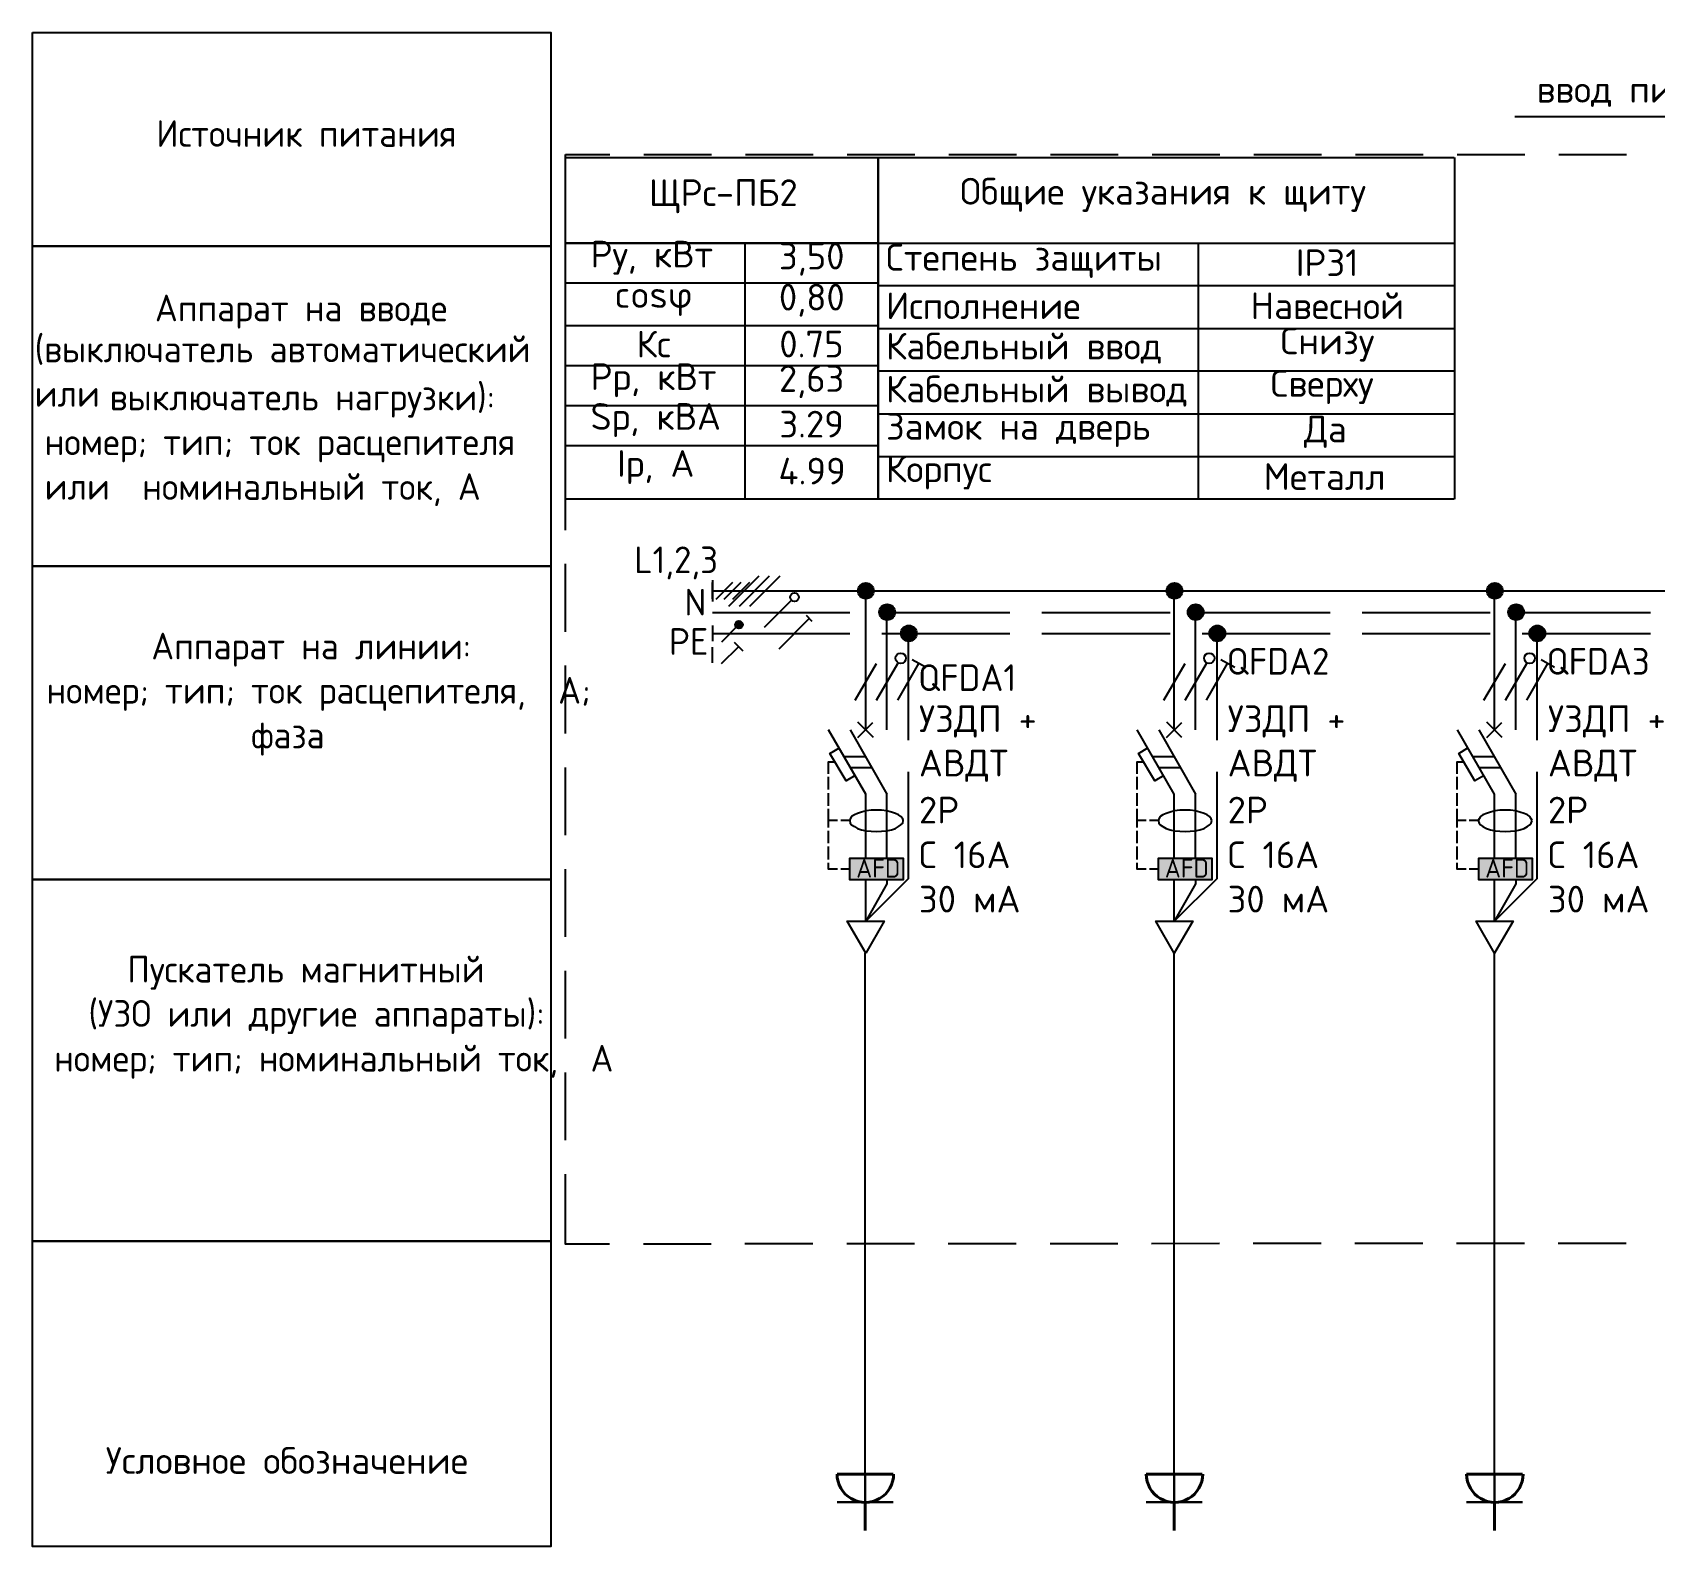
# Model space of a CAD drawing. Header units: millimetres. Extents: x -32 to 417638015, y -35 to 175284279.
# Drawn here: x 644691 to 659889, y 44316 to 58497 of the extents above; entities that cross this region are included whole.
import ezdxf

# ---------------------------------------------------------------- set-up
doc = ezdxf.new("R2010")
doc.units = ezdxf.units.MM
for name, color, linetype in [('PDF _0', 7, 'Continuous'), ('PDF _4_Однолинейная схема', 7, 'Continuous'), ('PDF _A-ANNO-NOTE', 7, 'Continuous'), ('PDF _A-HATCH-WALL', 5, 'Continuous'), ('PDF _пояснения', 7, 'Continuous'), ('PDF _Текст', 7, 'Continuous'), ('PDF _ЭОМ_Розетки быт', 5, 'Continuous')]:
    doc.layers.add(name, color=color, linetype=linetype)
doc.styles.add('PDF GOST Common', font='GOST_Common.ttf')
doc.styles.add('PDF ISOCPEUR', font='isocpeur.ttf')

msp = doc.modelspace()

# ---------------------------------------------------------------- linework, layer by layer
at = {"layer": 'PDF _0', "lineweight": 25}
for points in [[(644691, 58497), (649547, 58497), (649547, 44316), (644691, 44316)], [(652849, 51115), (652845, 51131), (652828, 51153), (652807, 51170), (652777, 51182), (652739, 51195), (652692, 51208), (652646, 51212), (652599, 51212), (652548, 51212), (652502, 51208), (652460, 51195), (652421, 51182), (652392, 51170), (652366, 51153), (652354, 51131), (652349, 51115), (652354, 51093), (652366, 51076), (652392, 51059), (652421, 51043), (652460, 51030), (652502, 51021), (652548, 51017), (652599, 51013), (652646, 51017), (652692, 51021), (652739, 51030), (652777, 51043), (652807, 51059), (652828, 51076), (652845, 51093)], [(655740, 51115), (655736, 51131), (655719, 51153), (655698, 51170), (655668, 51182), (655630, 51195), (655584, 51208), (655537, 51212), (655491, 51212), (655440, 51212), (655393, 51208), (655351, 51195), (655313, 51182), (655283, 51170), (655258, 51153), (655245, 51131), (655241, 51115), (655245, 51093), (655258, 51076), (655283, 51059), (655313, 51043), (655351, 51030), (655393, 51021), (655440, 51017), (655491, 51013), (655537, 51017), (655584, 51021), (655630, 51030), (655668, 51043), (655698, 51059), (655719, 51076), (655736, 51093)], [(658742, 51115), (658733, 51131), (658721, 51153), (658699, 51170), (658666, 51182), (658628, 51195), (658585, 51208), (658539, 51212), (658492, 51212), (658441, 51212), (658395, 51208), (658352, 51195), (658314, 51182), (658280, 51170), (658259, 51153), (658247, 51131), (658238, 51115), (658247, 51093), (658259, 51076), (658280, 51059), (658314, 51043), (658352, 51030), (658395, 51021), (658441, 51017), (658492, 51013), (658539, 51017), (658585, 51021), (658628, 51030), (658666, 51043), (658699, 51059), (658721, 51076), (658733, 51093)], [(652349, 50763), (652849, 50763), (652849, 50560), (652349, 50560)], [(652849, 50560), (652349, 50560), (652349, 50763), (652849, 50763)], [(655241, 50763), (655740, 50763), (655740, 50560), (655241, 50560)], [(655740, 50560), (655241, 50560), (655241, 50763), (655740, 50763)], [(658242, 50763), (658742, 50763), (658742, 50560), (658242, 50560)], [(658742, 50560), (658242, 50560), (658242, 50763), (658742, 50763)], [(652498, 49874), (652324, 50175), (652671, 50175)], [(655389, 49874), (655215, 50175), (655563, 50175)], [(658390, 49874), (658217, 50175), (658564, 50175)], [(649551, 47177), (644691, 47177)]]:
    msp.add_lwpolyline(points, close=True, dxfattribs=at)
for points in [[(658581, 57710), (663530, 57710)], [(649687, 57354), (650102, 57354)], [(649687, 56694), (649687, 57354)], [(650419, 57354), (651054, 57354)], [(651372, 57354), (652007, 57354)], [(652324, 57354), (652959, 57354)], [(653277, 57354), (653912, 57354)], [(654229, 57354), (654864, 57354)], [(655182, 57354), (655817, 57354)], [(656134, 57354), (656769, 57354)], [(657087, 57354), (657722, 57354)], [(658039, 57354), (658674, 57354)], [(658992, 57354), (659627, 57354)], [(649687, 55742), (649687, 56377)], [(649687, 54789), (649687, 55424)], [(649687, 53837), (649687, 54472)], [(649687, 52884), (649687, 53519)], [(651063, 53193), (651063, 53345)], [(651096, 53189), (651253, 53350)], [(651173, 53189), (651333, 53350)], [(651253, 53189), (651414, 53350)], [(652498, 51965), (652498, 53265)], [(655389, 51965), (655389, 53265)], [(658390, 51965), (658390, 53265)], [(652697, 51965), (652697, 53066)], [(655588, 51965), (655588, 53066)], [(658589, 51965), (658589, 53066)], [(651067, 52795), (651067, 52943)], [(651151, 52791), (651308, 52948)], [(651063, 52592), (651063, 52740)], [(651147, 52588), (651308, 52744)], [(651266, 52787), (651346, 52706)], [(652900, 51868), (652900, 52867)], [(655791, 51868), (655791, 52867)], [(658788, 51868), (658788, 52867)], [(649687, 51932), (649687, 52567)], [(652570, 51893), (652426, 52037)], [(652426, 51893), (652565, 52033)], [(655317, 51893), (655461, 52033)], [(655461, 51893), (655321, 52037)], [(658462, 51893), (658318, 52037)], [(658318, 51893), (658458, 52033)], [(652498, 50763), (652498, 51364), (652150, 51965)], [(652354, 51965), (652697, 51364)], [(655389, 50763), (655389, 51364), (655042, 51965)], [(655245, 51965), (655588, 51364)], [(658390, 50763), (658390, 51364), (658043, 51965)], [(658242, 51965), (658589, 51364)], [(652400, 51538), (652316, 51487), (652163, 51745), (652252, 51796)], [(652294, 51716), (652498, 51716)], [(655292, 51538), (655207, 51487), (655055, 51745), (655143, 51796)], [(655190, 51716), (655389, 51716)], [(658293, 51538), (658204, 51487), (658056, 51745), (658141, 51796)], [(658187, 51716), (658386, 51716)], [(649687, 50979), (649687, 51614)], [(652354, 51614), (652553, 51614)], [(652498, 50175), (652900, 50573), (652900, 51572)], [(655245, 51614), (655444, 51614)], [(655389, 50175), (655791, 50573), (655791, 51572)], [(658247, 51614), (658445, 51614)], [(658390, 50175), (658788, 50573), (658788, 51572)], [(652697, 50763), (652697, 51364)], [(655588, 50763), (655588, 51364)], [(658589, 50763), (658589, 51364)], [(649687, 50027), (649687, 50662)], [(652697, 50568), (652697, 50522), (652498, 50175), (652498, 50560)], [(655588, 50568), (655588, 50522), (655389, 50175), (655389, 50560)], [(658589, 50568), (658589, 50522), (658390, 50175), (658390, 50560)], [(652493, 44993), (652493, 49874)], [(655389, 44993), (655389, 49882)], [(658390, 44993), (658390, 49882)], [(649687, 49074), (649687, 49709)], [(649687, 48122), (649687, 48757)], [(650097, 47148), (649687, 47148), (649687, 47804)], [(651050, 47148), (650415, 47148)], [(652002, 47152), (651367, 47152)], [(652955, 47152), (652320, 47152)], [(653907, 47152), (653272, 47152)], [(654860, 47152), (654225, 47152)], [(655812, 47156), (655177, 47152)], [(656765, 47156), (656130, 47156)], [(657717, 47156), (657082, 47156)], [(658670, 47156), (658035, 47156)], [(659622, 47156), (658987, 47156)]]:
    msp.add_lwpolyline(points, dxfattribs=at)
at = {"layer": 'PDF _0', "color": 5, "lineweight": 0}
for points in [[(651346, 52943), (651270, 52943), (651346, 52943)], [(651342, 52964), (651274, 52964), (651342, 52964)]]:
    msp.add_lwpolyline(points, dxfattribs=at)
at = {"layer": 'PDF _0', "color": 1, "lineweight": 25}
for points in [[(652400, 52245), (652599, 52588)], [(652599, 52245), (652798, 52588)], [(652798, 52245), (652997, 52588)], [(652934, 52626), (653065, 52554)], [(655292, 52245), (655491, 52588)], [(655491, 52245), (655690, 52588)], [(655690, 52245), (655889, 52588)], [(655825, 52626), (655956, 52554)], [(658289, 52245), (658492, 52588)], [(658492, 52245), (658691, 52588)], [(658691, 52245), (658890, 52588)], [(658826, 52626), (658953, 52554)], [(652150, 51555), (652150, 51665), (652210, 51665)], [(652150, 51407), (652150, 51525)], [(655042, 51555), (655042, 51665), (655101, 51665)], [(655042, 51407), (655042, 51525)], [(658039, 51555), (658039, 51665), (658103, 51665)], [(658039, 51407), (658039, 51525)], [(652150, 51254), (652150, 51373)], [(655042, 51254), (655042, 51373)], [(658039, 51254), (658039, 51373)], [(652235, 51115), (652150, 51115), (652150, 51225)], [(655127, 51115), (655042, 51115), (655042, 51225)], [(658124, 51115), (658039, 51115), (658039, 51225)], [(652150, 51051), (652150, 51115)], [(652349, 51115), (652265, 51115)], [(655042, 51051), (655042, 51115)], [(655241, 51115), (655156, 51115)], [(658039, 51051), (658039, 51115)], [(658238, 51115), (658153, 51115)], [(652150, 50903), (652150, 51021)], [(655042, 50903), (655042, 51021)], [(658039, 50903), (658039, 51021)], [(652150, 50750), (652150, 50873)], [(655042, 50750), (655042, 50873)], [(658039, 50750), (658039, 50873)], [(652235, 50662), (652150, 50662), (652150, 50721)], [(652349, 50662), (652265, 50662)], [(655127, 50662), (655042, 50662), (655042, 50721)], [(655241, 50662), (655156, 50662)], [(658124, 50662), (658039, 50662), (658039, 50721)], [(658238, 50662), (658153, 50662)]]:
    msp.add_lwpolyline(points, dxfattribs=at)
at = {"layer": 'PDF _0', "color": 7, "lineweight": 0, "true_color": 0xffffff}
for points in [[(652349, 50763), (652849, 50763)], [(655241, 50763), (655740, 50763)], [(658242, 50763), (658742, 50763)]]:
    msp.add_lwpolyline(points, dxfattribs=at)
at = {"layer": 'PDF _0', "lineweight": 25}
for centre, radius in [((652500, 53267), 74.1), ((655391, 53267), 74.1), ((658393, 53267), 74.1), ((652699, 53068), 74.1), ((655590, 53068), 74.1), ((658592, 53068), 74.1), ((651310, 52950), 36), ((652902, 52869), 74.1), ((655793, 52869), 74.1), ((658791, 52869), 74.1)]:
    msp.add_circle(centre, radius, dxfattribs=at)
at = {"layer": 'PDF _0', "color": 1, "lineweight": 25}
for centre in [(652826, 52636), (655717, 52636), (658719, 52636)]:
    msp.add_circle(centre, 48.7, dxfattribs=at)
at = {"layer": 'PDF _0', "transparency": 33554559}
for points in [[(652430, 53295), (652570, 53286), (652426, 53286)], [(652570, 53286), (652426, 53286), (652574, 53282)], [(652426, 53286), (652574, 53282), (652426, 53282)], [(652574, 53282), (652426, 53282), (652574, 53274)], [(652426, 53282), (652574, 53274), (652426, 53274)], [(652574, 53274), (652426, 53274), (652574, 53265)], [(652426, 53274), (652574, 53265), (652426, 53265)], [(652574, 53265), (652426, 53265), (652574, 53261)], [(652426, 53265), (652574, 53261), (652426, 53261)], [(652574, 53261), (652426, 53261), (652574, 53252)], [(652426, 53261), (652574, 53252), (652426, 53252)], [(652574, 53252), (652426, 53252), (652570, 53244)], [(652426, 53252), (652570, 53244), (652426, 53244)], [(652570, 53244), (652426, 53244), (652570, 53240)], [(652426, 53244), (652570, 53240), (652430, 53240)], [(652434, 53307), (652565, 53299), (652430, 53299)], [(652565, 53299), (652430, 53299), (652570, 53295)], [(652430, 53299), (652570, 53295), (652430, 53295)], [(652570, 53295), (652430, 53295), (652570, 53286)], [(652570, 53240), (652430, 53240), (652565, 53231)], [(652430, 53240), (652565, 53231), (652430, 53231)], [(652565, 53231), (652430, 53231), (652561, 53227)], [(652430, 53231), (652561, 53227), (652434, 53227)], [(652438, 53312), (652561, 53307), (652434, 53307)], [(652561, 53307), (652434, 53307), (652565, 53299)], [(652561, 53227), (652434, 53227), (652557, 53218)], [(652434, 53227), (652557, 53218), (652438, 53218)], [(652443, 53316), (652557, 53312), (652438, 53312)], [(652557, 53312), (652438, 53312), (652561, 53307)], [(652557, 53218), (652438, 53218), (652553, 53214)], [(652438, 53218), (652553, 53214), (652443, 53214)], [(652451, 53324), (652553, 53316), (652443, 53316)], [(652553, 53316), (652443, 53316), (652557, 53312)], [(652553, 53214), (652443, 53214), (652548, 53210)], [(652443, 53214), (652548, 53210), (652451, 53210)], [(652455, 53329), (652548, 53324), (652451, 53324)], [(652548, 53324), (652451, 53324), (652553, 53316)], [(652548, 53210), (652451, 53210), (652540, 53206)], [(652451, 53210), (652540, 53206), (652455, 53206)], [(652460, 53333), (652540, 53329), (652455, 53329)], [(652540, 53329), (652455, 53329), (652548, 53324)], [(652540, 53206), (652455, 53206), (652536, 53202)], [(652455, 53206), (652536, 53202), (652460, 53202)], [(652468, 53333), (652536, 53333), (652460, 53333)], [(652536, 53333), (652460, 53333), (652540, 53329)], [(652536, 53202), (652460, 53202), (652531, 53197)], [(652460, 53202), (652531, 53197), (652468, 53197)], [(652472, 53337), (652531, 53333), (652468, 53333)], [(652531, 53333), (652468, 53333), (652536, 53333)], [(652531, 53197), (652468, 53197), (652523, 53197)], [(652468, 53197), (652523, 53197), (652472, 53197)], [(652481, 53337), (652523, 53337), (652472, 53337)], [(652523, 53337), (652472, 53337), (652531, 53333)], [(652523, 53197), (652472, 53197), (652515, 53193)], [(652472, 53197), (652515, 53193), (652481, 53193)], [(652489, 53341), (652515, 53337), (652481, 53337)], [(652515, 53337), (652481, 53337), (652523, 53337)], [(652481, 53193), (652489, 53193), (652506, 53193)], [(652481, 53193), (652515, 53193), (652506, 53193)], [(652502, 53341), (652506, 53341), (652489, 53341)], [(652506, 53341), (652489, 53341), (652515, 53337)], [(652489, 53193), (652506, 53193), (652502, 53193)], [(655321, 53295), (655461, 53286), (655317, 53286)], [(655461, 53286), (655317, 53286), (655465, 53282)], [(655317, 53286), (655465, 53282), (655317, 53282)], [(655465, 53282), (655317, 53282), (655465, 53274)], [(655317, 53282), (655465, 53274), (655317, 53274)], [(655465, 53274), (655317, 53274), (655465, 53265)], [(655317, 53274), (655465, 53265), (655317, 53265)], [(655465, 53265), (655317, 53265), (655465, 53261)], [(655317, 53265), (655465, 53261), (655317, 53261)], [(655465, 53261), (655317, 53261), (655465, 53252)], [(655317, 53261), (655465, 53252), (655317, 53252)], [(655465, 53252), (655317, 53252), (655461, 53244)], [(655317, 53252), (655461, 53244), (655317, 53244)], [(655461, 53244), (655317, 53244), (655461, 53240)], [(655317, 53244), (655461, 53240), (655321, 53240)], [(655326, 53307), (655457, 53299), (655321, 53299)], [(655457, 53299), (655321, 53299), (655461, 53295)], [(655321, 53299), (655461, 53295), (655321, 53295)], [(655461, 53295), (655321, 53295), (655461, 53286)], [(655461, 53240), (655321, 53240), (655457, 53231)], [(655321, 53240), (655457, 53231), (655321, 53231)], [(655457, 53231), (655321, 53231), (655453, 53227)], [(655321, 53231), (655453, 53227), (655326, 53227)], [(655330, 53312), (655453, 53307), (655326, 53307)], [(655453, 53307), (655326, 53307), (655457, 53299)], [(655453, 53227), (655326, 53227), (655448, 53218)], [(655326, 53227), (655448, 53218), (655330, 53218)], [(655338, 53316), (655448, 53312), (655330, 53312)], [(655448, 53312), (655330, 53312), (655453, 53307)], [(655448, 53218), (655330, 53218), (655444, 53214)], [(655330, 53218), (655444, 53214), (655338, 53214)], [(655342, 53324), (655444, 53316), (655338, 53316)], [(655444, 53316), (655338, 53316), (655448, 53312)], [(655444, 53214), (655338, 53214), (655440, 53210)], [(655338, 53214), (655440, 53210), (655342, 53210)], [(655347, 53329), (655440, 53324), (655342, 53324)], [(655440, 53324), (655342, 53324), (655444, 53316)], [(655440, 53210), (655342, 53210), (655436, 53206)], [(655342, 53210), (655436, 53206), (655347, 53206)], [(655351, 53333), (655436, 53329), (655347, 53329)], [(655436, 53329), (655347, 53329), (655440, 53324)], [(655436, 53206), (655347, 53206), (655427, 53202)], [(655347, 53206), (655427, 53202), (655351, 53202)], [(655359, 53333), (655427, 53333), (655351, 53333)], [(655427, 53333), (655351, 53333), (655436, 53329)], [(655427, 53202), (655351, 53202), (655423, 53197)], [(655351, 53202), (655423, 53197), (655359, 53197)], [(655364, 53337), (655423, 53333), (655359, 53333)], [(655423, 53333), (655359, 53333), (655427, 53333)], [(655423, 53197), (655359, 53197), (655414, 53197)], [(655359, 53197), (655414, 53197), (655364, 53197)], [(655372, 53337), (655414, 53337), (655364, 53337)], [(655414, 53337), (655364, 53337), (655423, 53333)], [(655414, 53197), (655364, 53197), (655406, 53193)], [(655364, 53197), (655406, 53193), (655372, 53193)], [(655381, 53341), (655406, 53337), (655372, 53337)], [(655406, 53337), (655372, 53337), (655414, 53337)], [(655372, 53193), (655381, 53193), (655397, 53193)], [(655372, 53193), (655406, 53193), (655397, 53193)], [(655393, 53341), (655397, 53341), (655381, 53341)], [(655397, 53341), (655381, 53341), (655406, 53337)], [(655381, 53193), (655397, 53193), (655393, 53193)], [(658318, 53282), (658462, 53274), (658314, 53274)], [(658462, 53274), (658314, 53274), (658467, 53265)], [(658314, 53274), (658467, 53265), (658314, 53265)], [(658467, 53265), (658314, 53265), (658462, 53261)], [(658314, 53265), (658462, 53261), (658314, 53261)], [(658462, 53261), (658314, 53261), (658462, 53252)], [(658314, 53261), (658462, 53252), (658318, 53252)], [(658323, 53295), (658462, 53286), (658318, 53286)], [(658462, 53286), (658318, 53286), (658462, 53282)], [(658318, 53286), (658462, 53282), (658318, 53282)], [(658462, 53282), (658318, 53282), (658462, 53274)], [(658462, 53252), (658318, 53252), (658462, 53244)], [(658318, 53252), (658462, 53244), (658318, 53244)], [(658462, 53244), (658318, 53244), (658458, 53240)], [(658318, 53244), (658458, 53240), (658323, 53240)], [(658327, 53307), (658458, 53299), (658323, 53299)], [(658458, 53299), (658323, 53299), (658458, 53295)], [(658323, 53299), (658458, 53295), (658323, 53295)], [(658458, 53295), (658323, 53295), (658462, 53286)], [(658458, 53240), (658323, 53240), (658458, 53231)], [(658323, 53240), (658458, 53231), (658323, 53231)], [(658458, 53231), (658323, 53231), (658454, 53227)], [(658323, 53231), (658454, 53227), (658327, 53227)], [(658331, 53312), (658454, 53307), (658327, 53307)], [(658454, 53307), (658327, 53307), (658458, 53299)], [(658454, 53227), (658327, 53227), (658450, 53218)], [(658327, 53227), (658450, 53218), (658331, 53218)], [(658335, 53316), (658450, 53312), (658331, 53312)], [(658450, 53312), (658331, 53312), (658454, 53307)], [(658450, 53218), (658331, 53218), (658445, 53214)], [(658331, 53218), (658445, 53214), (658335, 53214)], [(658340, 53324), (658445, 53316), (658335, 53316)], [(658445, 53316), (658335, 53316), (658450, 53312)], [(658445, 53214), (658335, 53214), (658437, 53210)], [(658335, 53214), (658437, 53210), (658340, 53210)], [(658348, 53329), (658437, 53324), (658340, 53324)], [(658437, 53324), (658340, 53324), (658445, 53316)], [(658437, 53210), (658340, 53210), (658433, 53206)], [(658340, 53210), (658433, 53206), (658348, 53206)], [(658352, 53333), (658433, 53329), (658348, 53329)], [(658433, 53329), (658348, 53329), (658437, 53324)], [(658433, 53206), (658348, 53206), (658429, 53202)], [(658348, 53206), (658429, 53202), (658352, 53202)], [(658361, 53333), (658429, 53333), (658352, 53333)], [(658429, 53333), (658352, 53333), (658433, 53329)], [(658429, 53202), (658352, 53202), (658420, 53197)], [(658352, 53202), (658420, 53197), (658361, 53197)], [(658365, 53337), (658420, 53333), (658361, 53333)], [(658420, 53333), (658361, 53333), (658429, 53333)], [(658420, 53197), (658361, 53197), (658412, 53197)], [(658361, 53197), (658412, 53197), (658365, 53197)], [(658374, 53337), (658412, 53337), (658365, 53337)], [(658412, 53337), (658365, 53337), (658420, 53333)], [(658412, 53197), (658365, 53197), (658407, 53193)], [(658365, 53197), (658407, 53193), (658374, 53193)], [(658378, 53341), (658407, 53337), (658374, 53337)], [(658407, 53337), (658374, 53337), (658412, 53337)], [(658374, 53193), (658378, 53193), (658399, 53193)], [(658374, 53193), (658407, 53193), (658399, 53193)], [(658395, 53341), (658399, 53341), (658378, 53341)], [(658399, 53341), (658378, 53341), (658407, 53337)], [(658378, 53193), (658399, 53193), (658395, 53193)]]:
    msp.add_solid(points, dxfattribs=at)
at = {"layer": 'PDF _0', "color": 5, "transparency": 33554559}
for points in [[(651274, 52960), (651346, 52956), (651270, 52956)], [(651346, 52956), (651270, 52956), (651346, 52952)], [(651270, 52956), (651346, 52952), (651270, 52952)], [(651346, 52952), (651270, 52952), (651346, 52948)], [(651270, 52952), (651346, 52948), (651270, 52948)], [(651346, 52948), (651270, 52948), (651346, 52943)], [(651270, 52948), (651346, 52943), (651270, 52943)], [(651270, 52943), (651346, 52943), (651346, 52943)], [(651346, 52943), (651270, 52943), (651346, 52939)], [(651270, 52943), (651346, 52939), (651274, 52939)], [(651278, 52969), (651342, 52964), (651274, 52964)], [(651274, 52964), (651342, 52964), (651342, 52964)], [(651342, 52964), (651274, 52964), (651346, 52960)], [(651274, 52964), (651346, 52960), (651274, 52960)], [(651346, 52960), (651274, 52960), (651346, 52956)], [(651346, 52939), (651274, 52939), (651342, 52935)], [(651274, 52939), (651342, 52935), (651274, 52935)], [(651342, 52935), (651274, 52935), (651342, 52931)], [(651274, 52935), (651342, 52931), (651274, 52931)], [(651342, 52931), (651274, 52931), (651342, 52926)], [(651274, 52931), (651342, 52926), (651278, 52926)], [(651338, 52973), (651283, 52973), (651278, 52973)], [(651338, 52973), (651278, 52973), (651342, 52969)], [(651278, 52973), (651342, 52969), (651278, 52969)], [(651342, 52969), (651278, 52969), (651342, 52964)], [(651338, 52926), (651338, 52926), (651278, 52926)], [(651338, 52926), (651278, 52926), (651342, 52926)], [(651338, 52926), (651278, 52926), (651338, 52922)], [(651278, 52926), (651338, 52922), (651283, 52922)], [(651287, 52977), (651333, 52977), (651283, 52977)], [(651333, 52977), (651283, 52977), (651338, 52973)], [(651283, 52977), (651338, 52973), (651283, 52973)], [(651283, 52973), (651338, 52973), (651338, 52973)], [(651333, 52922), (651333, 52922), (651283, 52922)], [(651333, 52922), (651283, 52922), (651338, 52922)], [(651333, 52922), (651283, 52922), (651329, 52918)], [(651283, 52922), (651329, 52918), (651287, 52918)], [(651291, 52981), (651329, 52977), (651287, 52977)], [(651329, 52977), (651287, 52977), (651333, 52977)], [(651329, 52918), (651287, 52918), (651325, 52918)], [(651287, 52918), (651325, 52918), (651291, 52918)], [(651325, 52981), (651295, 52981), (651291, 52981)], [(651325, 52981), (651291, 52981), (651329, 52977)], [(651325, 52918), (651291, 52918), (651325, 52914)], [(651291, 52918), (651325, 52914), (651295, 52914)], [(651300, 52986), (651321, 52986), (651295, 52986)], [(651321, 52986), (651295, 52986), (651325, 52981)], [(651295, 52986), (651325, 52981), (651295, 52981)], [(651295, 52981), (651325, 52981), (651325, 52981)], [(651321, 52914), (651321, 52914), (651295, 52914)], [(651321, 52914), (651295, 52914), (651325, 52914)], [(651321, 52914), (651295, 52914), (651317, 52914)], [(651295, 52914), (651317, 52914), (651300, 52914)], [(651304, 52986), (651317, 52986), (651300, 52986)], [(651317, 52986), (651300, 52986), (651321, 52986)], [(651312, 52909), (651304, 52909), (651300, 52914)], [(651300, 52914), (651317, 52914), (651312, 52909)], [(651312, 52986), (651304, 52986), (651304, 52986)], [(651312, 52986), (651304, 52986), (651317, 52986)], [(651312, 52909), (651312, 52909), (651304, 52909)]]:
    msp.add_solid(points, dxfattribs=at)
at = {"layer": 'PDF _0', "color": 7, "true_color": 0xffffff, "transparency": 33554559}
for points in [[(652349, 50560), (652849, 50560), (652349, 50763)], [(652849, 50560), (652349, 50763), (652849, 50763)], [(655241, 50560), (655740, 50560), (655241, 50763)], [(655740, 50560), (655241, 50763), (655740, 50763)], [(658242, 50560), (658742, 50560), (658242, 50763)], [(658742, 50560), (658242, 50763), (658742, 50763)]]:
    msp.add_solid(points, dxfattribs=at)
at = {"layer": 'PDF _4_Однолинейная схема', "lineweight": 25}
for points in [[(651063, 53367), (651063, 53168)], [(674934, 53265), (651063, 53265)], [(651063, 53066), (652349, 53066)], [(652650, 53066), (653848, 53066)], [(654149, 53066), (655351, 53066)], [(655651, 53066), (656849, 53066)], [(657150, 53066), (658348, 53066)], [(658649, 53066), (659851, 53066)], [(651063, 52867), (652349, 52867)], [(652650, 52867), (653848, 52867)], [(654149, 52867), (655351, 52867)], [(655651, 52867), (656849, 52867)], [(657150, 52867), (658348, 52867)], [(658649, 52867), (659851, 52867)]]:
    msp.add_lwpolyline(points, dxfattribs=at)
at = {"layer": 'PDF _4_Однолинейная схема', "color": 1, "lineweight": 25}
for points in [[(651215, 53125), (651499, 53409)], [(651317, 53125), (651596, 53409)], [(651414, 53125), (651698, 53409)], [(651549, 52926), (651803, 53180)], [(651689, 52723), (651968, 53007)], [(651998, 52981), (651943, 53036)]]:
    msp.add_lwpolyline(points, dxfattribs=at)
msp.add_circle((651831, 53208), 40.2, dxfattribs=at)
at = {"layer": 'PDF _A-ANNO-NOTE', "lineweight": 30}
for points in [[(644696, 56495), (649555, 56495)], [(644696, 53498), (649555, 53498)], [(644696, 50564), (649555, 50564)]]:
    msp.add_lwpolyline(points, dxfattribs=at)
at = {"layer": 'PDF _A-HATCH-WALL', "color": 7, "transparency": 33554559}
for points in [[(652629, 53096), (652769, 53087), (652625, 53087)], [(652769, 53087), (652625, 53087), (652773, 53079)], [(652625, 53087), (652773, 53079), (652625, 53079)], [(652773, 53079), (652625, 53079), (652773, 53075)], [(652625, 53079), (652773, 53075), (652625, 53075)], [(652773, 53075), (652625, 53075), (652773, 53066)], [(652625, 53075), (652773, 53066), (652625, 53066)], [(652773, 53066), (652625, 53066), (652773, 53058)], [(652625, 53066), (652773, 53058), (652625, 53058)], [(652773, 53058), (652625, 53058), (652773, 53053)], [(652625, 53058), (652773, 53053), (652625, 53053)], [(652773, 53053), (652625, 53053), (652769, 53045)], [(652625, 53053), (652769, 53045), (652625, 53045)], [(652769, 53045), (652625, 53045), (652769, 53036)], [(652625, 53045), (652769, 53036), (652629, 53036)], [(652633, 53100), (652769, 53096), (652629, 53096)], [(652769, 53096), (652629, 53096), (652769, 53087)], [(652637, 53108), (652764, 53100), (652633, 53100)], [(652764, 53100), (652633, 53100), (652769, 53096)], [(652642, 53113), (652760, 53108), (652637, 53108)], [(652760, 53108), (652637, 53108), (652764, 53100)], [(652646, 53117), (652756, 53113), (652642, 53113)], [(652756, 53113), (652642, 53113), (652760, 53108)], [(652650, 53121), (652752, 53117), (652646, 53117)], [(652752, 53117), (652646, 53117), (652756, 53113)], [(652654, 53125), (652747, 53121), (652650, 53121)], [(652747, 53121), (652650, 53121), (652752, 53117)], [(652663, 53130), (652743, 53125), (652654, 53125)], [(652743, 53125), (652654, 53125), (652747, 53121)], [(652667, 53134), (652735, 53130), (652663, 53130)], [(652735, 53130), (652663, 53130), (652743, 53125)], [(652675, 53138), (652730, 53134), (652667, 53134)], [(652730, 53134), (652667, 53134), (652735, 53130)], [(652684, 53138), (652722, 53138), (652675, 53138)], [(652722, 53138), (652675, 53138), (652730, 53134)], [(652688, 53142), (652718, 53138), (652684, 53138)], [(652718, 53138), (652684, 53138), (652722, 53138)], [(652701, 53142), (652705, 53142), (652688, 53142)], [(652705, 53142), (652688, 53142), (652718, 53138)], [(655520, 53096), (655660, 53087), (655516, 53087)], [(655660, 53087), (655516, 53087), (655664, 53079)], [(655516, 53087), (655664, 53079), (655516, 53079)], [(655664, 53079), (655516, 53079), (655664, 53075)], [(655516, 53079), (655664, 53075), (655516, 53075)], [(655664, 53075), (655516, 53075), (655664, 53066)], [(655516, 53075), (655664, 53066), (655516, 53066)], [(655664, 53066), (655516, 53066), (655664, 53058)], [(655516, 53066), (655664, 53058), (655516, 53058)], [(655664, 53058), (655516, 53058), (655664, 53053)], [(655516, 53058), (655664, 53053), (655516, 53053)], [(655664, 53053), (655516, 53053), (655660, 53045)], [(655516, 53053), (655660, 53045), (655516, 53045)], [(655660, 53045), (655516, 53045), (655660, 53036)], [(655516, 53045), (655660, 53036), (655520, 53036)], [(655524, 53100), (655660, 53096), (655520, 53096)], [(655660, 53096), (655520, 53096), (655660, 53087)], [(655529, 53108), (655656, 53100), (655524, 53100)], [(655656, 53100), (655524, 53100), (655660, 53096)], [(655533, 53113), (655651, 53108), (655529, 53108)], [(655651, 53108), (655529, 53108), (655656, 53100)], [(655537, 53117), (655647, 53113), (655533, 53113)], [(655647, 53113), (655533, 53113), (655651, 53108)], [(655541, 53121), (655643, 53117), (655537, 53117)], [(655643, 53117), (655537, 53117), (655647, 53113)], [(655546, 53125), (655639, 53121), (655541, 53121)], [(655639, 53121), (655541, 53121), (655643, 53117)], [(655554, 53130), (655635, 53125), (655546, 53125)], [(655635, 53125), (655546, 53125), (655639, 53121)], [(655558, 53134), (655626, 53130), (655554, 53130)], [(655626, 53130), (655554, 53130), (655635, 53125)], [(655567, 53138), (655622, 53134), (655558, 53134)], [(655622, 53134), (655558, 53134), (655626, 53130)], [(655575, 53138), (655613, 53138), (655567, 53138)], [(655613, 53138), (655567, 53138), (655622, 53134)], [(655580, 53142), (655609, 53138), (655575, 53138)], [(655609, 53138), (655575, 53138), (655613, 53138)], [(655592, 53142), (655596, 53142), (655580, 53142)], [(655596, 53142), (655580, 53142), (655609, 53138)], [(658522, 53096), (658661, 53087), (658517, 53087)], [(658661, 53087), (658517, 53087), (658666, 53079)], [(658517, 53087), (658666, 53079), (658517, 53079)], [(658666, 53079), (658517, 53079), (658666, 53075)], [(658517, 53079), (658666, 53075), (658517, 53075)], [(658666, 53075), (658517, 53075), (658666, 53066)], [(658517, 53075), (658666, 53066), (658517, 53066)], [(658666, 53066), (658517, 53066), (658666, 53058)], [(658517, 53066), (658666, 53058), (658517, 53058)], [(658666, 53058), (658517, 53058), (658666, 53053)], [(658517, 53058), (658666, 53053), (658517, 53053)], [(658666, 53053), (658517, 53053), (658661, 53045)], [(658517, 53053), (658661, 53045), (658517, 53045)], [(658661, 53045), (658517, 53045), (658661, 53036)], [(658517, 53045), (658661, 53036), (658522, 53036)], [(658526, 53108), (658657, 53100), (658522, 53100)], [(658657, 53100), (658522, 53100), (658661, 53096)], [(658522, 53100), (658661, 53096), (658522, 53096)], [(658661, 53096), (658522, 53096), (658661, 53087)], [(658530, 53113), (658653, 53108), (658526, 53108)], [(658653, 53108), (658526, 53108), (658657, 53100)], [(658534, 53117), (658649, 53113), (658530, 53113)], [(658649, 53113), (658530, 53113), (658653, 53108)], [(658543, 53121), (658644, 53117), (658534, 53117)], [(658644, 53117), (658534, 53117), (658649, 53113)], [(658547, 53125), (658640, 53121), (658543, 53121)], [(658640, 53121), (658543, 53121), (658644, 53117)], [(658551, 53130), (658632, 53125), (658547, 53125)], [(658632, 53125), (658547, 53125), (658640, 53121)], [(658560, 53134), (658628, 53130), (658551, 53130)], [(658628, 53130), (658551, 53130), (658632, 53125)], [(658564, 53138), (658623, 53134), (658560, 53134)], [(658623, 53134), (658560, 53134), (658628, 53130)], [(658572, 53138), (658615, 53138), (658564, 53138)], [(658615, 53138), (658564, 53138), (658623, 53134)], [(658581, 53142), (658606, 53138), (658572, 53138)], [(658606, 53138), (658572, 53138), (658615, 53138)], [(658594, 53142), (658598, 53142), (658581, 53142)], [(658598, 53142), (658581, 53142), (658606, 53138)], [(652769, 53036), (652629, 53036), (652764, 53032)], [(652629, 53036), (652764, 53032), (652633, 53032)], [(652764, 53032), (652633, 53032), (652760, 53024)], [(652633, 53032), (652760, 53024), (652637, 53024)], [(652760, 53024), (652637, 53024), (652756, 53020)], [(652637, 53024), (652756, 53020), (652642, 53020)], [(652756, 53020), (652642, 53020), (652752, 53015)], [(652642, 53020), (652752, 53015), (652646, 53015)], [(652752, 53015), (652646, 53015), (652747, 53011)], [(652646, 53015), (652747, 53011), (652650, 53011)], [(652747, 53011), (652650, 53011), (652743, 53007)], [(652650, 53011), (652743, 53007), (652654, 53007)], [(652743, 53007), (652654, 53007), (652735, 53003)], [(652654, 53007), (652735, 53003), (652663, 53003)], [(652735, 53003), (652663, 53003), (652730, 52998)], [(652663, 53003), (652730, 52998), (652667, 52998)], [(652730, 52998), (652667, 52998), (652722, 52994)], [(652667, 52998), (652722, 52994), (652675, 52994)], [(652722, 52994), (652675, 52994), (652718, 52994)], [(652675, 52994), (652718, 52994), (652684, 52994)], [(652684, 52994), (652688, 52990), (652705, 52990)], [(652684, 52994), (652718, 52994), (652705, 52990)], [(652688, 52990), (652705, 52990), (652701, 52990)], [(652832, 52901), (652968, 52893), (652828, 52893)], [(652968, 52893), (652828, 52893), (652972, 52888)], [(652828, 52893), (652972, 52888), (652828, 52888)], [(652836, 52905), (652963, 52901), (652832, 52901)], [(652963, 52901), (652832, 52901), (652968, 52893)], [(652841, 52914), (652963, 52905), (652836, 52905)], [(652963, 52905), (652836, 52905), (652963, 52901)], [(652845, 52918), (652959, 52914), (652841, 52914)], [(652959, 52914), (652841, 52914), (652963, 52905)], [(652849, 52922), (652955, 52918), (652845, 52918)], [(652955, 52918), (652845, 52918), (652959, 52914)], [(652857, 52926), (652946, 52922), (652849, 52922)], [(652946, 52922), (652849, 52922), (652955, 52918)], [(652862, 52931), (652942, 52926), (652857, 52926)], [(652942, 52926), (652857, 52926), (652946, 52922)], [(652870, 52935), (652934, 52931), (652862, 52931)], [(652934, 52931), (652862, 52931), (652942, 52926)], [(652874, 52939), (652929, 52935), (652870, 52935)], [(652929, 52935), (652870, 52935), (652934, 52931)], [(652883, 52939), (652921, 52939), (652874, 52939)], [(652921, 52939), (652874, 52939), (652929, 52935)], [(652887, 52939), (652917, 52939), (652883, 52939)], [(652917, 52939), (652883, 52939), (652921, 52939)], [(652904, 52939), (652908, 52939), (652887, 52939)], [(652908, 52939), (652887, 52939), (652917, 52939)], [(655660, 53036), (655520, 53036), (655656, 53032)], [(655520, 53036), (655656, 53032), (655524, 53032)], [(655656, 53032), (655524, 53032), (655651, 53024)], [(655524, 53032), (655651, 53024), (655529, 53024)], [(655651, 53024), (655529, 53024), (655647, 53020)], [(655529, 53024), (655647, 53020), (655533, 53020)], [(655647, 53020), (655533, 53020), (655643, 53015)], [(655533, 53020), (655643, 53015), (655537, 53015)], [(655643, 53015), (655537, 53015), (655639, 53011)], [(655537, 53015), (655639, 53011), (655541, 53011)], [(655639, 53011), (655541, 53011), (655635, 53007)], [(655541, 53011), (655635, 53007), (655546, 53007)], [(655635, 53007), (655546, 53007), (655626, 53003)], [(655546, 53007), (655626, 53003), (655554, 53003)], [(655626, 53003), (655554, 53003), (655622, 52998)], [(655554, 53003), (655622, 52998), (655558, 52998)], [(655622, 52998), (655558, 52998), (655613, 52994)], [(655558, 52998), (655613, 52994), (655567, 52994)], [(655613, 52994), (655567, 52994), (655609, 52994)], [(655567, 52994), (655609, 52994), (655575, 52994)], [(655575, 52994), (655580, 52990), (655596, 52990)], [(655575, 52994), (655609, 52994), (655596, 52990)], [(655580, 52990), (655596, 52990), (655592, 52990)], [(655723, 52901), (655859, 52893), (655719, 52893)], [(655859, 52893), (655719, 52893), (655863, 52888)], [(655719, 52893), (655863, 52888), (655719, 52888)], [(655728, 52905), (655855, 52901), (655723, 52901)], [(655855, 52901), (655723, 52901), (655859, 52893)], [(655732, 52914), (655855, 52905), (655728, 52905)], [(655855, 52905), (655728, 52905), (655855, 52901)], [(655736, 52918), (655850, 52914), (655732, 52914)], [(655850, 52914), (655732, 52914), (655855, 52905)], [(655740, 52922), (655846, 52918), (655736, 52918)], [(655846, 52918), (655736, 52918), (655850, 52914)], [(655749, 52926), (655838, 52922), (655740, 52922)], [(655838, 52922), (655740, 52922), (655846, 52918)], [(655753, 52931), (655834, 52926), (655749, 52926)], [(655834, 52926), (655749, 52926), (655838, 52922)], [(655762, 52935), (655825, 52931), (655753, 52931)], [(655825, 52931), (655753, 52931), (655834, 52926)], [(655766, 52939), (655821, 52935), (655762, 52935)], [(655821, 52935), (655762, 52935), (655825, 52931)], [(655774, 52939), (655812, 52939), (655766, 52939)], [(655812, 52939), (655766, 52939), (655821, 52935)], [(655778, 52939), (655808, 52939), (655774, 52939)], [(655808, 52939), (655774, 52939), (655812, 52939)], [(655795, 52939), (655800, 52939), (655778, 52939)], [(655800, 52939), (655778, 52939), (655808, 52939)], [(658661, 53036), (658522, 53036), (658657, 53032)], [(658522, 53036), (658657, 53032), (658522, 53032)], [(658657, 53032), (658522, 53032), (658653, 53024)], [(658522, 53032), (658653, 53024), (658526, 53024)], [(658653, 53024), (658526, 53024), (658649, 53020)], [(658526, 53024), (658649, 53020), (658530, 53020)], [(658649, 53020), (658530, 53020), (658644, 53015)], [(658530, 53020), (658644, 53015), (658534, 53015)], [(658644, 53015), (658534, 53015), (658640, 53011)], [(658534, 53015), (658640, 53011), (658543, 53011)], [(658640, 53011), (658543, 53011), (658632, 53007)], [(658543, 53011), (658632, 53007), (658547, 53007)], [(658632, 53007), (658547, 53007), (658628, 53003)], [(658547, 53007), (658628, 53003), (658551, 53003)], [(658628, 53003), (658551, 53003), (658623, 52998)], [(658551, 53003), (658623, 52998), (658560, 52998)], [(658623, 52998), (658560, 52998), (658615, 52994)], [(658560, 52998), (658615, 52994), (658564, 52994)], [(658615, 52994), (658564, 52994), (658606, 52994)], [(658564, 52994), (658606, 52994), (658572, 52994)], [(658572, 52994), (658581, 52990), (658598, 52990)], [(658572, 52994), (658606, 52994), (658598, 52990)], [(658581, 52990), (658598, 52990), (658594, 52990)], [(658721, 52893), (658860, 52888), (658716, 52888)], [(658725, 52901), (658860, 52893), (658721, 52893)], [(658860, 52893), (658721, 52893), (658860, 52888)], [(658729, 52905), (658856, 52901), (658725, 52901)], [(658856, 52901), (658725, 52901), (658860, 52893)], [(658738, 52918), (658848, 52914), (658729, 52914)], [(658848, 52914), (658729, 52914), (658852, 52905)], [(658729, 52914), (658852, 52905), (658729, 52905)], [(658852, 52905), (658729, 52905), (658856, 52901)], [(658742, 52922), (658843, 52918), (658738, 52918)], [(658843, 52918), (658738, 52918), (658848, 52914)], [(658746, 52926), (658839, 52922), (658742, 52922)], [(658839, 52922), (658742, 52922), (658843, 52918)], [(658755, 52931), (658835, 52926), (658746, 52926)], [(658835, 52926), (658746, 52926), (658839, 52922)], [(658759, 52935), (658826, 52931), (658755, 52931)], [(658826, 52931), (658755, 52931), (658835, 52926)], [(658767, 52939), (658822, 52935), (658759, 52935)], [(658822, 52935), (658759, 52935), (658826, 52931)], [(658776, 52939), (658814, 52939), (658767, 52939)], [(658814, 52939), (658767, 52939), (658822, 52935)], [(658780, 52939), (658810, 52939), (658776, 52939)], [(658810, 52939), (658776, 52939), (658814, 52939)], [(658793, 52939), (658797, 52939), (658780, 52939)], [(658797, 52939), (658780, 52939), (658810, 52939)], [(652828, 52888), (652972, 52880), (652824, 52880)], [(652972, 52880), (652824, 52880), (652972, 52871)], [(652824, 52880), (652972, 52871), (652824, 52871)], [(652972, 52871), (652824, 52871), (652972, 52867)], [(652824, 52871), (652972, 52867), (652824, 52867)], [(652972, 52867), (652824, 52867), (652972, 52859)], [(652824, 52867), (652972, 52859), (652824, 52859)], [(652972, 52859), (652824, 52859), (652972, 52850)], [(652824, 52859), (652972, 52850), (652824, 52850)], [(652972, 52850), (652824, 52850), (652972, 52846)], [(652824, 52850), (652972, 52846), (652828, 52846)], [(652972, 52888), (652828, 52888), (652972, 52880)], [(652972, 52846), (652828, 52846), (652968, 52837)], [(652828, 52846), (652968, 52837), (652828, 52837)], [(652968, 52837), (652828, 52837), (652963, 52833)], [(652828, 52837), (652963, 52833), (652832, 52833)], [(652963, 52833), (652832, 52833), (652963, 52825)], [(652832, 52833), (652963, 52825), (652836, 52825)], [(652963, 52825), (652836, 52825), (652959, 52821)], [(652836, 52825), (652959, 52821), (652841, 52821)], [(652959, 52821), (652841, 52821), (652955, 52816)], [(652841, 52821), (652955, 52816), (652845, 52816)], [(652955, 52816), (652845, 52816), (652946, 52808)], [(652845, 52816), (652946, 52808), (652849, 52808)], [(652946, 52808), (652849, 52808), (652942, 52804)], [(652849, 52808), (652942, 52804), (652857, 52804)], [(652942, 52804), (652857, 52804), (652934, 52799)], [(652857, 52804), (652934, 52799), (652862, 52799)], [(652934, 52799), (652862, 52799), (652929, 52799)], [(652862, 52799), (652929, 52799), (652870, 52799)], [(652929, 52799), (652870, 52799), (652921, 52795)], [(652870, 52799), (652921, 52795), (652874, 52795)], [(652921, 52795), (652874, 52795), (652917, 52795)], [(652874, 52795), (652917, 52795), (652883, 52795)], [(652883, 52795), (652887, 52791), (652908, 52791)], [(652883, 52795), (652917, 52795), (652908, 52791)], [(652887, 52791), (652908, 52791), (652904, 52791)], [(655719, 52888), (655863, 52880), (655715, 52880)], [(655863, 52880), (655715, 52880), (655863, 52871)], [(655715, 52880), (655863, 52871), (655715, 52871)], [(655863, 52871), (655715, 52871), (655863, 52867)], [(655715, 52871), (655863, 52867), (655715, 52867)], [(655863, 52867), (655715, 52867), (655863, 52859)], [(655715, 52867), (655863, 52859), (655715, 52859)], [(655863, 52859), (655715, 52859), (655863, 52850)], [(655715, 52859), (655863, 52850), (655715, 52850)], [(655863, 52850), (655715, 52850), (655863, 52846)], [(655715, 52850), (655863, 52846), (655719, 52846)], [(655863, 52888), (655719, 52888), (655863, 52880)], [(655863, 52846), (655719, 52846), (655859, 52837)], [(655719, 52846), (655859, 52837), (655719, 52837)], [(655859, 52837), (655719, 52837), (655855, 52833)], [(655719, 52837), (655855, 52833), (655723, 52833)], [(655855, 52833), (655723, 52833), (655855, 52825)], [(655723, 52833), (655855, 52825), (655728, 52825)], [(655855, 52825), (655728, 52825), (655850, 52821)], [(655728, 52825), (655850, 52821), (655732, 52821)], [(655850, 52821), (655732, 52821), (655846, 52816)], [(655732, 52821), (655846, 52816), (655736, 52816)], [(655846, 52816), (655736, 52816), (655838, 52808)], [(655736, 52816), (655838, 52808), (655740, 52808)], [(655838, 52808), (655740, 52808), (655834, 52804)], [(655740, 52808), (655834, 52804), (655749, 52804)], [(655834, 52804), (655749, 52804), (655825, 52799)], [(655749, 52804), (655825, 52799), (655753, 52799)], [(655825, 52799), (655753, 52799), (655821, 52799)], [(655753, 52799), (655821, 52799), (655762, 52799)], [(655821, 52799), (655762, 52799), (655812, 52795)], [(655762, 52799), (655812, 52795), (655766, 52795)], [(655812, 52795), (655766, 52795), (655808, 52795)], [(655766, 52795), (655808, 52795), (655774, 52795)], [(655774, 52795), (655778, 52791), (655800, 52791)], [(655774, 52795), (655808, 52795), (655800, 52791)], [(655778, 52791), (655800, 52791), (655795, 52791)], [(658860, 52888), (658716, 52888), (658865, 52880)], [(658716, 52888), (658865, 52880), (658716, 52880)], [(658865, 52880), (658716, 52880), (658865, 52871)], [(658716, 52880), (658865, 52871), (658716, 52871)], [(658865, 52871), (658716, 52871), (658865, 52867)], [(658716, 52871), (658865, 52867), (658716, 52867)], [(658865, 52867), (658716, 52867), (658865, 52859)], [(658716, 52867), (658865, 52859), (658716, 52859)], [(658865, 52859), (658716, 52859), (658865, 52850)], [(658716, 52859), (658865, 52850), (658716, 52850)], [(658865, 52850), (658716, 52850), (658860, 52846)], [(658716, 52850), (658860, 52846), (658716, 52846)], [(658860, 52846), (658716, 52846), (658860, 52837)], [(658716, 52846), (658860, 52837), (658721, 52837)], [(658860, 52837), (658721, 52837), (658856, 52833)], [(658721, 52837), (658856, 52833), (658725, 52833)], [(658856, 52833), (658725, 52833), (658852, 52825)], [(658725, 52833), (658852, 52825), (658729, 52825)], [(658852, 52825), (658729, 52825), (658848, 52821)], [(658729, 52825), (658848, 52821), (658729, 52821)], [(658848, 52821), (658729, 52821), (658843, 52816)], [(658729, 52821), (658843, 52816), (658738, 52816)], [(658843, 52816), (658738, 52816), (658839, 52808)], [(658738, 52816), (658839, 52808), (658742, 52808)], [(658839, 52808), (658742, 52808), (658835, 52804)], [(658742, 52808), (658835, 52804), (658746, 52804)], [(658835, 52804), (658746, 52804), (658826, 52799)], [(658746, 52804), (658826, 52799), (658755, 52799)], [(658826, 52799), (658755, 52799), (658822, 52799)], [(658755, 52799), (658822, 52799), (658759, 52799)], [(658822, 52799), (658759, 52799), (658814, 52795)], [(658759, 52799), (658814, 52795), (658767, 52795)], [(658814, 52795), (658767, 52795), (658810, 52795)], [(658767, 52795), (658810, 52795), (658776, 52795)], [(658776, 52795), (658780, 52791), (658797, 52791)], [(658776, 52795), (658810, 52795), (658797, 52791)], [(658780, 52791), (658797, 52791), (658793, 52791)]]:
    msp.add_solid(points, dxfattribs=at)
at = {"layer": 'PDF _пояснения', "lineweight": 25}
msp.add_lwpolyline([(652616, 57325), (652616, 56525), (649687, 56525), (649687, 57325)], close=True, dxfattribs=at)
for points in [[(658013, 54125), (652616, 54125), (652616, 57325), (658013, 57325)], [(658014, 57325), (658014, 54125)], [(652616, 54125), (649687, 54125), (649687, 56525), (652616, 56525)], [(651367, 56525), (651367, 54125)], [(652616, 56525), (658013, 56525)], [(652616, 56525), (652616, 54125)], [(655613, 56525), (655613, 54125)], [(649687, 56152), (652616, 56152)], [(652616, 56127), (658013, 56127)], [(649687, 55754), (652616, 55754)], [(652616, 55725), (658013, 55725)], [(649687, 55378), (652616, 55378)], [(652616, 55327), (658013, 55327)], [(649687, 55005), (652616, 55005)], [(652616, 54925), (658013, 54925)], [(649687, 54628), (652616, 54628)], [(652616, 54527), (658013, 54527)]]:
    msp.add_lwpolyline(points, dxfattribs=at)
at = {"layer": 'PDF _ЭОМ_Розетки быт', "lineweight": 40}
for points in [[(652756, 44993), (652231, 44993)], [(655651, 44993), (655127, 44993)], [(658653, 44993), (658128, 44993)], [(652493, 44731), (652493, 44468)], [(655389, 44731), (655389, 44468)], [(658390, 44731), (658390, 44468)]]:
    msp.add_lwpolyline(points, dxfattribs=at)
at = {"layer": 'PDF _ЭОМ_Розетки быт', "lineweight": 30}
for points in [[(652493, 44993), (652493, 44731)], [(655389, 44993), (655389, 44731)], [(658390, 44993), (658390, 44731)], [(652756, 44731), (652231, 44731)], [(655651, 44731), (655127, 44731)], [(658653, 44731), (658128, 44731)]]:
    msp.add_lwpolyline(points, dxfattribs=at)
at = {"layer": 'PDF _ЭОМ_Розетки быт', "lineweight": 40}
for centre in [(652495, 44995), (655391, 44995), (658393, 44995)]:
    msp.add_arc(centre, 265, 179.9998, 0.0002, dxfattribs=at)

# ---------------------------------------------------------------- texts
at = {"layer": 'PDF _Текст', "attachment_point": 4}
for s, insert, char_height, style in [('ввод питания от ВРУ', (658784, 57945), 250.01, 'PDF ISOCPEUR'), ('Источник питания', (645851, 57551), 250.01, 'PDF GOST Common'), ('ЩРс-ПБ2', (650466, 56963), 250, 'PDF ISOCPEUR'), ('Общие указания к щиту', (653382, 56976), 250.01, 'PDF ISOCPEUR'), ('Ру, кВт', (649920, 56387), 250, 'PDF ISOCPEUR'), ('3,50', (651685, 56374), 250, 'PDF ISOCPEUR'), ('Степень защиты', (652688, 56357), 250.01, 'PDF ISOCPEUR'), ('IP31', (656528, 56341), 250, 'PDF ISOCPEUR'), ('cosφ', (650144, 56005), 250, 'PDF ISOCPEUR'), ('0,80', (651685, 55989), 250, 'PDF ISOCPEUR'), ('Аппарат на вводе', (645839, 55883), 250.01, 'PDF GOST Common'), ('Исполнение', (652688, 55938), 250, 'PDF ISOCPEUR'), ('Навесной', (656104, 55938), 250, 'PDF ISOCPEUR'), ('(выключатель автоматический \\Pили', (644712, 55325), 250.01, 'PDF GOST Common'), ('Кс', (650351, 55579), 250, 'PDF ISOCPEUR'), ('0.75', (651689, 55579), 250, 'PDF ISOCPEUR'), ('Кабельный ввод', (652688, 55540), 250.01, 'PDF ISOCPEUR'), ('Снизу', (656384, 55574), 250, 'PDF ISOCPEUR'), ('Рр, кВт', (649920, 55240), 250, 'PDF ISOCPEUR'), ('2,63', (651685, 55227), 250, 'PDF ISOCPEUR'), ('Сверху', (656291, 55176), 250, 'PDF ISOCPEUR'), ('выключатель нагрузки):', (645415, 55049), 250.01, 'PDF GOST Common'), ('Кабельный вывод', (652688, 55138), 250.01, 'PDF ISOCPEUR'), ('Sр, кВА', (649920, 54867), 250, 'PDF ISOCPEUR'), ('3.29', (651689, 54829), 250, 'PDF ISOCPEUR'), ('Замок на дверь', (652688, 54774), 250.01, 'PDF ISOCPEUR'), ('Да', (656604, 54757), 250, 'PDF ISOCPEUR'), ('номер; тип; ток расцепителя \\Pили', (644806, 54455), 250.01, 'PDF GOST Common'), ('Iр, А', (650169, 54427), 250, 'PDF ISOCPEUR'), ('4.99', (651681, 54389), 250, 'PDF ISOCPEUR'), ('Корпус', (652688, 54376), 250, 'PDF ISOCPEUR'), ('Металл', (656227, 54338), 250, 'PDF ISOCPEUR'), ('номинальный ток, А', (645720, 54215), 250.01, 'PDF GOST Common'), ('L1,2,3', (650330, 53529), 250, 'PDF GOST Common'), ('N', (650800, 53161), 250, 'PDF GOST Common'), ('PE', (650656, 52793), 250, 'PDF GOST Common'), ('Аппарат на линии:', (645805, 52717), 250.01, 'PDF GOST Common'), ('QFDA2', (655880, 52607), 250, 'PDF GOST Common'), ('QFDA3', (658877, 52607), 250, 'PDF GOST Common'), ('номер; тип; ток расцепителя,  А;', (644823, 52302), 250.01, 'PDF GOST Common'), ('QFDA1', (652989, 52454), 250, 'PDF GOST Common'), ('УЗДП +', (652997, 52044), 250, 'PDF ISOCPEUR'), ('УЗДП +', (655889, 52044), 250, 'PDF ISOCPEUR'), ('УЗДП +', (658890, 52044), 250, 'PDF ISOCPEUR'), ('фаза', (646740, 51883), 250, 'PDF GOST Common'), ('АВДТ', (652997, 51629), 250, 'PDF ISOCPEUR'), ('АВДТ', (655889, 51629), 250, 'PDF ISOCPEUR'), ('АВДТ', (658890, 51629), 250, 'PDF ISOCPEUR'), ('2Р', (652997, 51214), 250, 'PDF ISOCPEUR'), ('2Р', (655889, 51214), 250, 'PDF ISOCPEUR'), ('2Р', (658890, 51214), 250, 'PDF ISOCPEUR'), ('С 16А', (652997, 50795), 250, 'PDF ISOCPEUR'), ('С 16А', (655889, 50795), 250, 'PDF ISOCPEUR'), ('С 16А', (658890, 50795), 250, 'PDF ISOCPEUR'), ('AFD', (652409, 50669), 175, 'PDF GOST Common'), ('AFD', (655300, 50669), 175, 'PDF GOST Common'), ('AFD', (658302, 50669), 175, 'PDF GOST Common'), ('30 мА', (652997, 50380), 250, 'PDF ISOCPEUR'), ('30 мА', (655889, 50380), 250, 'PDF ISOCPEUR'), ('30 мА', (658890, 50380), 250, 'PDF ISOCPEUR'), ('Пускатель магнитный', (645580, 49690), 250.01, 'PDF GOST Common'), ('(УЗО или другие аппараты):', (645216, 49275), 250.01, 'PDF GOST Common'), ('номер; тип; номинальный ток,  А', (644895, 48856), 250.01, 'PDF GOST Common'), ('Условное обозначение', (645377, 45122), 250.01, 'PDF ISOCPEUR')]:
    msp.add_mtext(s, dxfattribs=dict(at, insert=insert, char_height=char_height, style=style))

doc.saveas('drawing.dxf')
